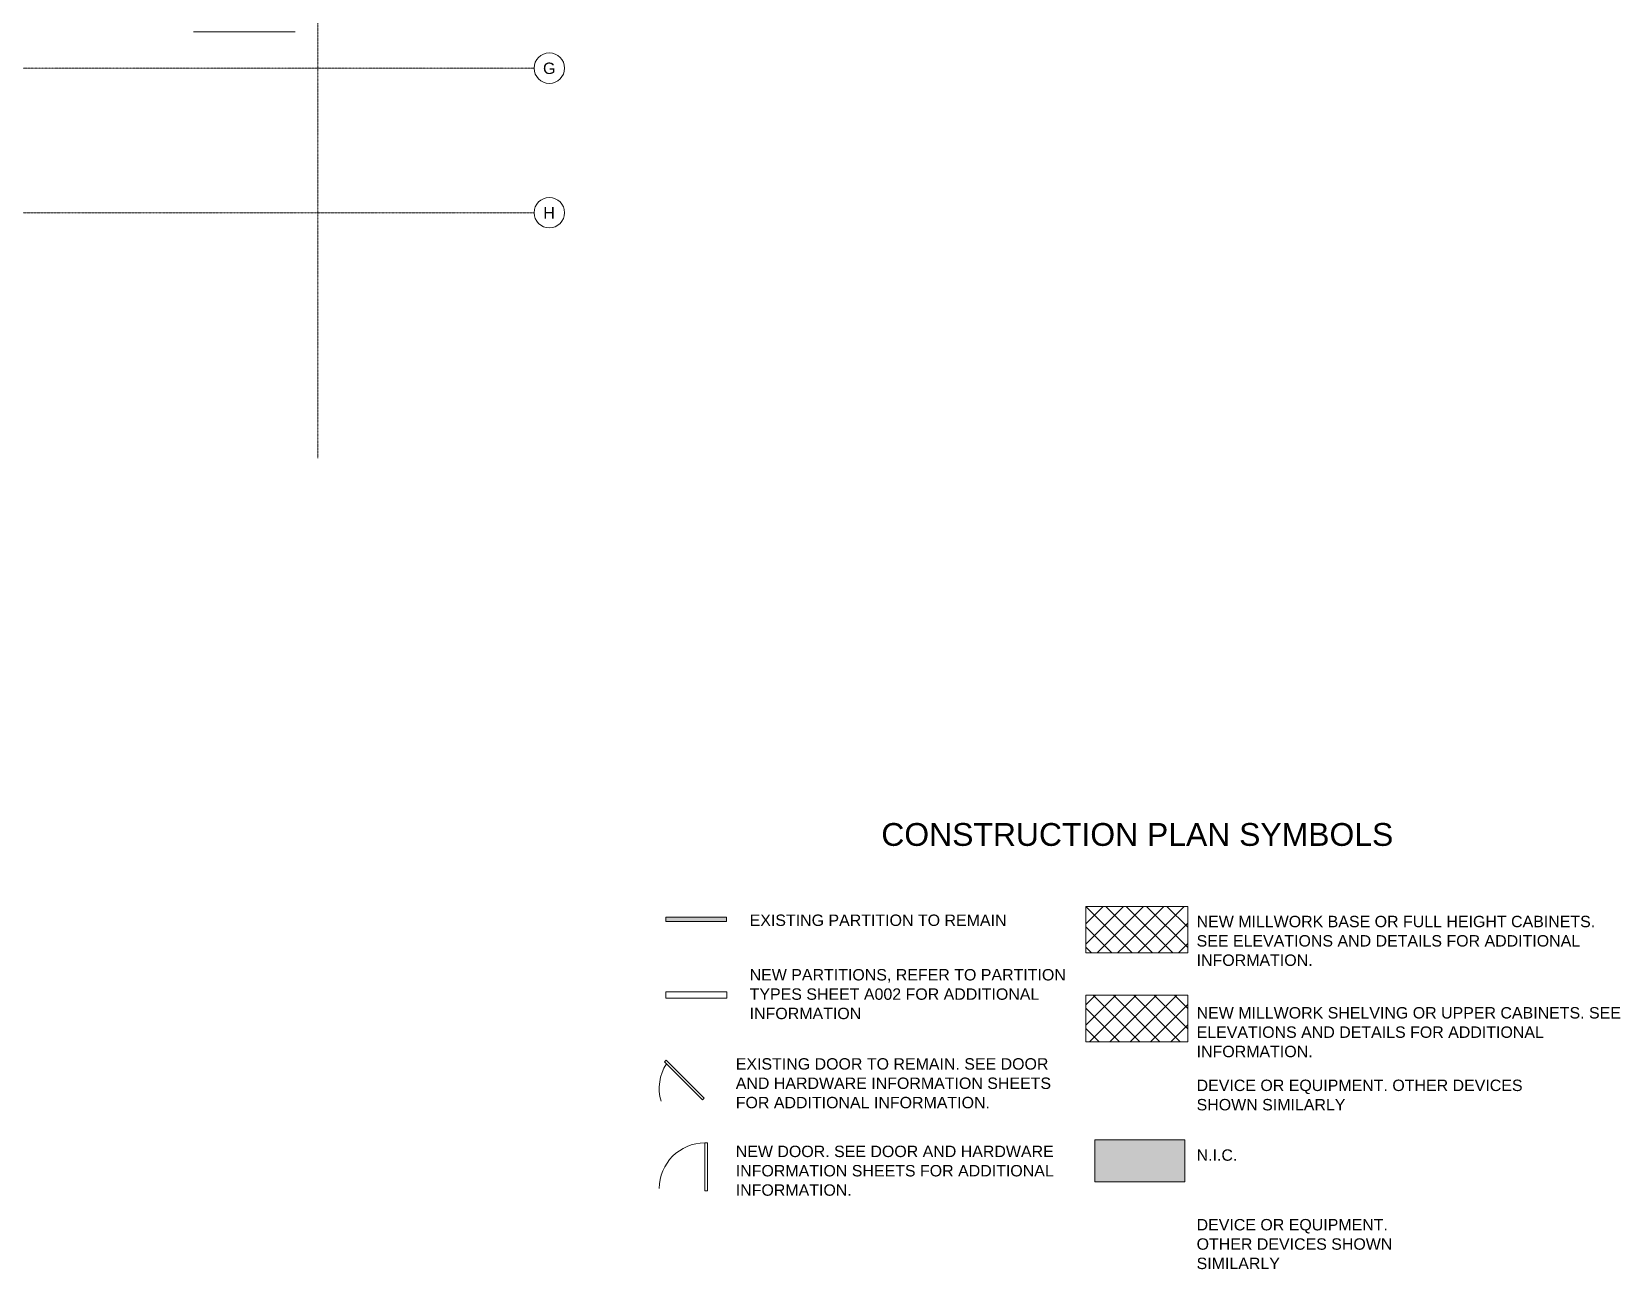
# Model space of a CAD drawing. Header units: inches. Extents: x 2468 to 5719, y -656 to 1380.
# Drawn here: x 4466 to 5719, y -656 to 320 of the extents above; entities that cross this region are included whole.
import ezdxf

# ---------------------------------------------------------------- set-up
doc = ezdxf.new("R2010")
doc.units = ezdxf.units.IN
doc.header["$MEASUREMENT"] = 0
doc.linetypes.add('Grid Line 1_2_', pattern=[0.875, 0.5, -0.125, 0.125, -0.125])
for name, color, linetype, lineweight in [('7200-WISCONSIN-AVE-6TH-FLOOR-031418_dwg', 8, 'Continuous', 9), ('A-DETL-GENF', 92, 'Continuous', 9), ('A-DETL-THIN', 151, 'Continuous', 9), ('A-WALL', 113, 'Continuous', 13), ('Bb-cor', 7, 'Continuous', 9), ('G-ANNO-TEXT', 231, 'Continuous', 9), ('S-GRID', 1, 'Continuous', 9), ('S-GRID-IDEN', 1, 'Continuous', 9)]:
    doc.layers.add(name, color=color, linetype=linetype, lineweight=lineweight)
doc.styles.add('Swis721 Lt BT', font='swissl.ttf', dxfattribs={"height": 9})
doc.styles.add('Swis721 Lt BT_1', font='swissl.ttf', dxfattribs={"height": 18})
pattern_1 = [(45, (4046.382, 0), (-8.01223, 8.01223), []), (135, (4046.382, 0), (-8.01223, -8.01223), [])]

# ---------------------------------------------------------------- blocks, each defined once
blk = doc.blocks.new('7200-WISCONSIN-AVE-6TH-FLOOR-031418_dwg-5450642-6TH FLOOR CONSTRUCTION')
at = {"layer": 'Bb-cor'}
blk.add_line((4594, 320.1), (4674, 320.1), dxfattribs=at)
blk = doc.blocks.new('Family - ___-1369240-CONSTRUCTION PLAN SYMBOLS')
at = {"layer": 'A-WALL'}
for p, q in [((968, -437), (920, -437)), ((920, -437), (920, -442)), ((968, -442), (968, -437)), ((920, -442), (968, -442))]:
    blk.add_line(p, q, dxfattribs=at)
blk = doc.blocks.new('Grid - Grid Head - Circle-50561-6TH FLOOR CONSTRUCTION')
at = {"layer": 'S-GRID-IDEN'}
blk.add_circle((0, 0), 0.125, dxfattribs=at)

msp = doc.modelspace()

# ---------------------------------------------------------------- hatches: boundary and pattern name
at = {"layer": 'A-DETL-GENF'}
h = msp.add_hatch(dxfattribs=at)
h.set_pattern_fill('FP_8', style=0, pattern_type=2)
h.set_pattern_definition(pattern_1)
h.paths.add_polyline_path([(5377.97, -406.41), (5377.97, -369.73), (5297.5, -369.73), (5297.5, -406.41), (5375.63, -406.41)], flags=0)
for color, points in [(7, [(5014.34, -381.69), (5014.34, -378.19), (4966.34, -378.19), (4966.34, -381.69), (4966.42, -381.69)]), (9, [(5375.63, -587.08), (5375.63, -553.9), (5304.71, -553.9), (5304.71, -587.08)])]:
    msp.add_hatch(color=color, dxfattribs=at).paths.add_polyline_path(points, flags=0)
h = msp.add_hatch(dxfattribs=at)
h.set_pattern_fill('FP_8', style=0, pattern_type=2)
h.set_pattern_definition(pattern_1)
h.paths.add_polyline_path([(5377.97, -476.41), (5377.97, -439.73), (5297.5, -439.73), (5297.5, -476.41), (5375.63, -476.41)], flags=0)

# ---------------------------------------------------------------- linework, layer by layer
at = {"layer": 'A-DETL-THIN'}
for p, q in [((5377.97, -369.73), (5297.5, -369.73)), ((5297.5, -369.73), (5297.5, -406.41)), ((5377.97, -406.41), (5377.97, -369.73)), ((5014.34, -378.19), (4966.34, -378.19)), ((4966.34, -378.19), (4966.34, -381.69)), ((4966.34, -381.69), (4966.34, -378.19)), ((4966.34, -378.19), (5014.34, -378.19)), ((4966.34, -381.69), (5014.34, -381.69)), ((4966.34, -381.69), (5014.34, -381.69)), ((5014.34, -381.69), (5014.34, -378.19)), ((5014.34, -378.19), (5014.34, -381.69)), ((5297.5, -406.41), (5377.97, -406.41)), ((5377.97, -439.73), (5297.5, -439.73)), ((5297.5, -439.73), (5297.5, -476.41)), ((5377.97, -476.41), (5377.97, -439.73)), ((5297.5, -476.41), (5377.97, -476.41)), ((4966.68, -490.92), (4965.27, -492.34)), ((4995.23, -522.3), (4965.27, -492.34)), ((4996.65, -520.89), (4966.68, -490.92)), ((4996.65, -520.89), (4995.23, -522.3)), ((4997.19, -593.94), (4997.19, -556.23)), ((4999.19, -556.23), (4997.19, -556.23)), ((4999.19, -593.94), (4999.19, -556.23)), ((5375.63, -553.9), (5304.71, -553.9)), ((5304.71, -553.9), (5304.71, -587.08)), ((5324.63, -553.9), (5372.63, -553.9)), ((5375.63, -587.08), (5375.63, -553.9)), ((5304.71, -587.08), (5375.63, -587.08)), ((4999.19, -593.94), (4997.19, -593.94))]:
    msp.add_line(p, q, dxfattribs=at)
for centre, start, end in [((4997.23, -513.3), 147.45434, 196.1911), ((4997.23, -592.3), 90.06342, 180)]:
    msp.add_arc(centre, 36.07, start, end, dxfattribs=at)
at = {"layer": 'S-GRID', "linetype": 'Grid Line 1_2_'}
for p, q in [((4692, -16.1), (4692, 1356.46)), ((2467.88, 291.42), (4862.49, 291.42)), ((2892.9, 177.42), (4862.49, 177.42))]:
    msp.add_line(p, q, dxfattribs=at)

# ---------------------------------------------------------------- block references
at = {"lineweight": 9}
msp.add_blockref('Family - ___-1369240-CONSTRUCTION PLAN SYMBOLS', (4046.38, 0), dxfattribs=at)
at = {"layer": '7200-WISCONSIN-AVE-6TH-FLOOR-031418_dwg', "color": 7}
msp.add_blockref('7200-WISCONSIN-AVE-6TH-FLOOR-031418_dwg-5450642-6TH FLOOR CONSTRUCTION', (0, 0), dxfattribs=at)
msp.add_blockref('7200-WISCONSIN-AVE-6TH-FLOOR-031418_dwg-5450642-6TH FLOOR CONSTRUCTION', (0, 0), dxfattribs=at)
msp.add_blockref('7200-WISCONSIN-AVE-6TH-FLOOR-031418_dwg-5450642-6TH FLOOR CONSTRUCTION', (0, 0), dxfattribs=at)
at = {"layer": 'S-GRID-IDEN', "xscale": 95.99999999999994, "yscale": 95.99999999999994, "zscale": 95.99999999999994, "rotation": 269.9999999999994}
for p in [(4874.49, 291.42), (4874.49, 177.42)]:
    msp.add_blockref('Grid - Grid Head - Circle-50561-6TH FLOOR CONSTRUCTION', p, dxfattribs=at)

# ---------------------------------------------------------------- texts
at = {"layer": 'G-ANNO-TEXT', "color": 7, "attachment_point": 1}
for s, insert, char_height, width, style in [('CONSTRUCTION PLAN SYMBOLS', (5136.31, -303.98), 18, 459.954, 'Swis721 Lt BT_1'), ('EXISTING PARTITION TO REMAIN', (5032.47, -376.14), 9, 229.674, 'Swis721 Lt BT'), ('NEW MILLWORK BASE OR FULL HEIGHT CABINETS. ', (5384.96, -377.14), 9, 367.539, 'Swis721 Lt BT'), ('SEE ELEVATIONS AND DETAILS FOR ADDITIONAL ', (5384.96, -392.39), 9, 350.571, 'Swis721 Lt BT'), ('INFORMATION. ', (5384.96, -407.64), 9, 110.292, 'Swis721 Lt BT'), ('NEW PARTITIONS, REFER TO PARTITION ', (5032.47, -419.14), 9, 286.335, 'Swis721 Lt BT'), ('TYPES SHEET A002 FOR ADDITIONAL ', (5032.47, -434.39), 9, 265.125, 'Swis721 Lt BT'), ('INFORMATION', (5032.47, -449.64), 9, 101.808, 'Swis721 Lt BT'), ('NEW MILLWORK SHELVING OR UPPER CABINETS. SEE ', (5384.96, -449.14), 9, 388.749, 'Swis721 Lt BT'), ('ELEVATIONS AND DETAILS FOR ADDITIONAL ', (5384.96, -464.39), 9, 318.15, 'Swis721 Lt BT'), ('INFORMATION.', (5384.96, -479.64), 9, 106.05, 'Swis721 Lt BT'), ('EXISTING DOOR TO REMAIN. SEE DOOR ', (5021.53, -489.45), 9, 288.759, 'Swis721 Lt BT'), ('AND HARDWARE INFORMATION SHEETS ', (5021.53, -504.7), 9, 289.971, 'Swis721 Lt BT'), ('DEVICE OR EQUIPMENT. OTHER DEVICES ', (5384.96, -506.35), 9, 298.758, 'Swis721 Lt BT'), ('FOR ADDITIONAL INFORMATION.', (5021.53, -519.95), 9, 232.098, 'Swis721 Lt BT'), ('SHOWN SIMILARLY', (5384.96, -521.6), 9, 134.532, 'Swis721 Lt BT'), ('NEW DOOR. SEE DOOR AND HARDWARE ', (5021.53, -558.45), 9, 295.122, 'Swis721 Lt BT'), ('N.I.C.', (5384.96, -561.35), 9, 37.875, 'Swis721 Lt BT'), ('INFORMATION SHEETS FOR ADDITIONAL ', (5021.53, -573.7), 9, 293.001, 'Swis721 Lt BT'), ('INFORMATION.', (5021.53, -588.95), 9, 106.05, 'Swis721 Lt BT'), ('DEVICE OR EQUIPMENT. ', (5384.96, -616.27), 9, 177.861, 'Swis721 Lt BT'), ('OTHER DEVICES SHOWN ', (5384.96, -631.52), 9, 181.497, 'Swis721 Lt BT'), ('SIMILARLY', (5384.96, -646.77), 9, 73.932, 'Swis721 Lt BT')]:
    msp.add_mtext(s, dxfattribs=dict(at, insert=insert, char_height=char_height, width=width, style=style))
at = {"layer": 'S-GRID-IDEN', "char_height": 9, "attachment_point": 1, "style": 'Swis721 Lt BT'}
for s, insert, width in [('G', (4869.52, 295.81), 11.514), ('H', (4869.77, 181.81), 10.908)]:
    msp.add_mtext(s, dxfattribs=dict(at, insert=insert, width=width))

doc.saveas('drawing.dxf')
